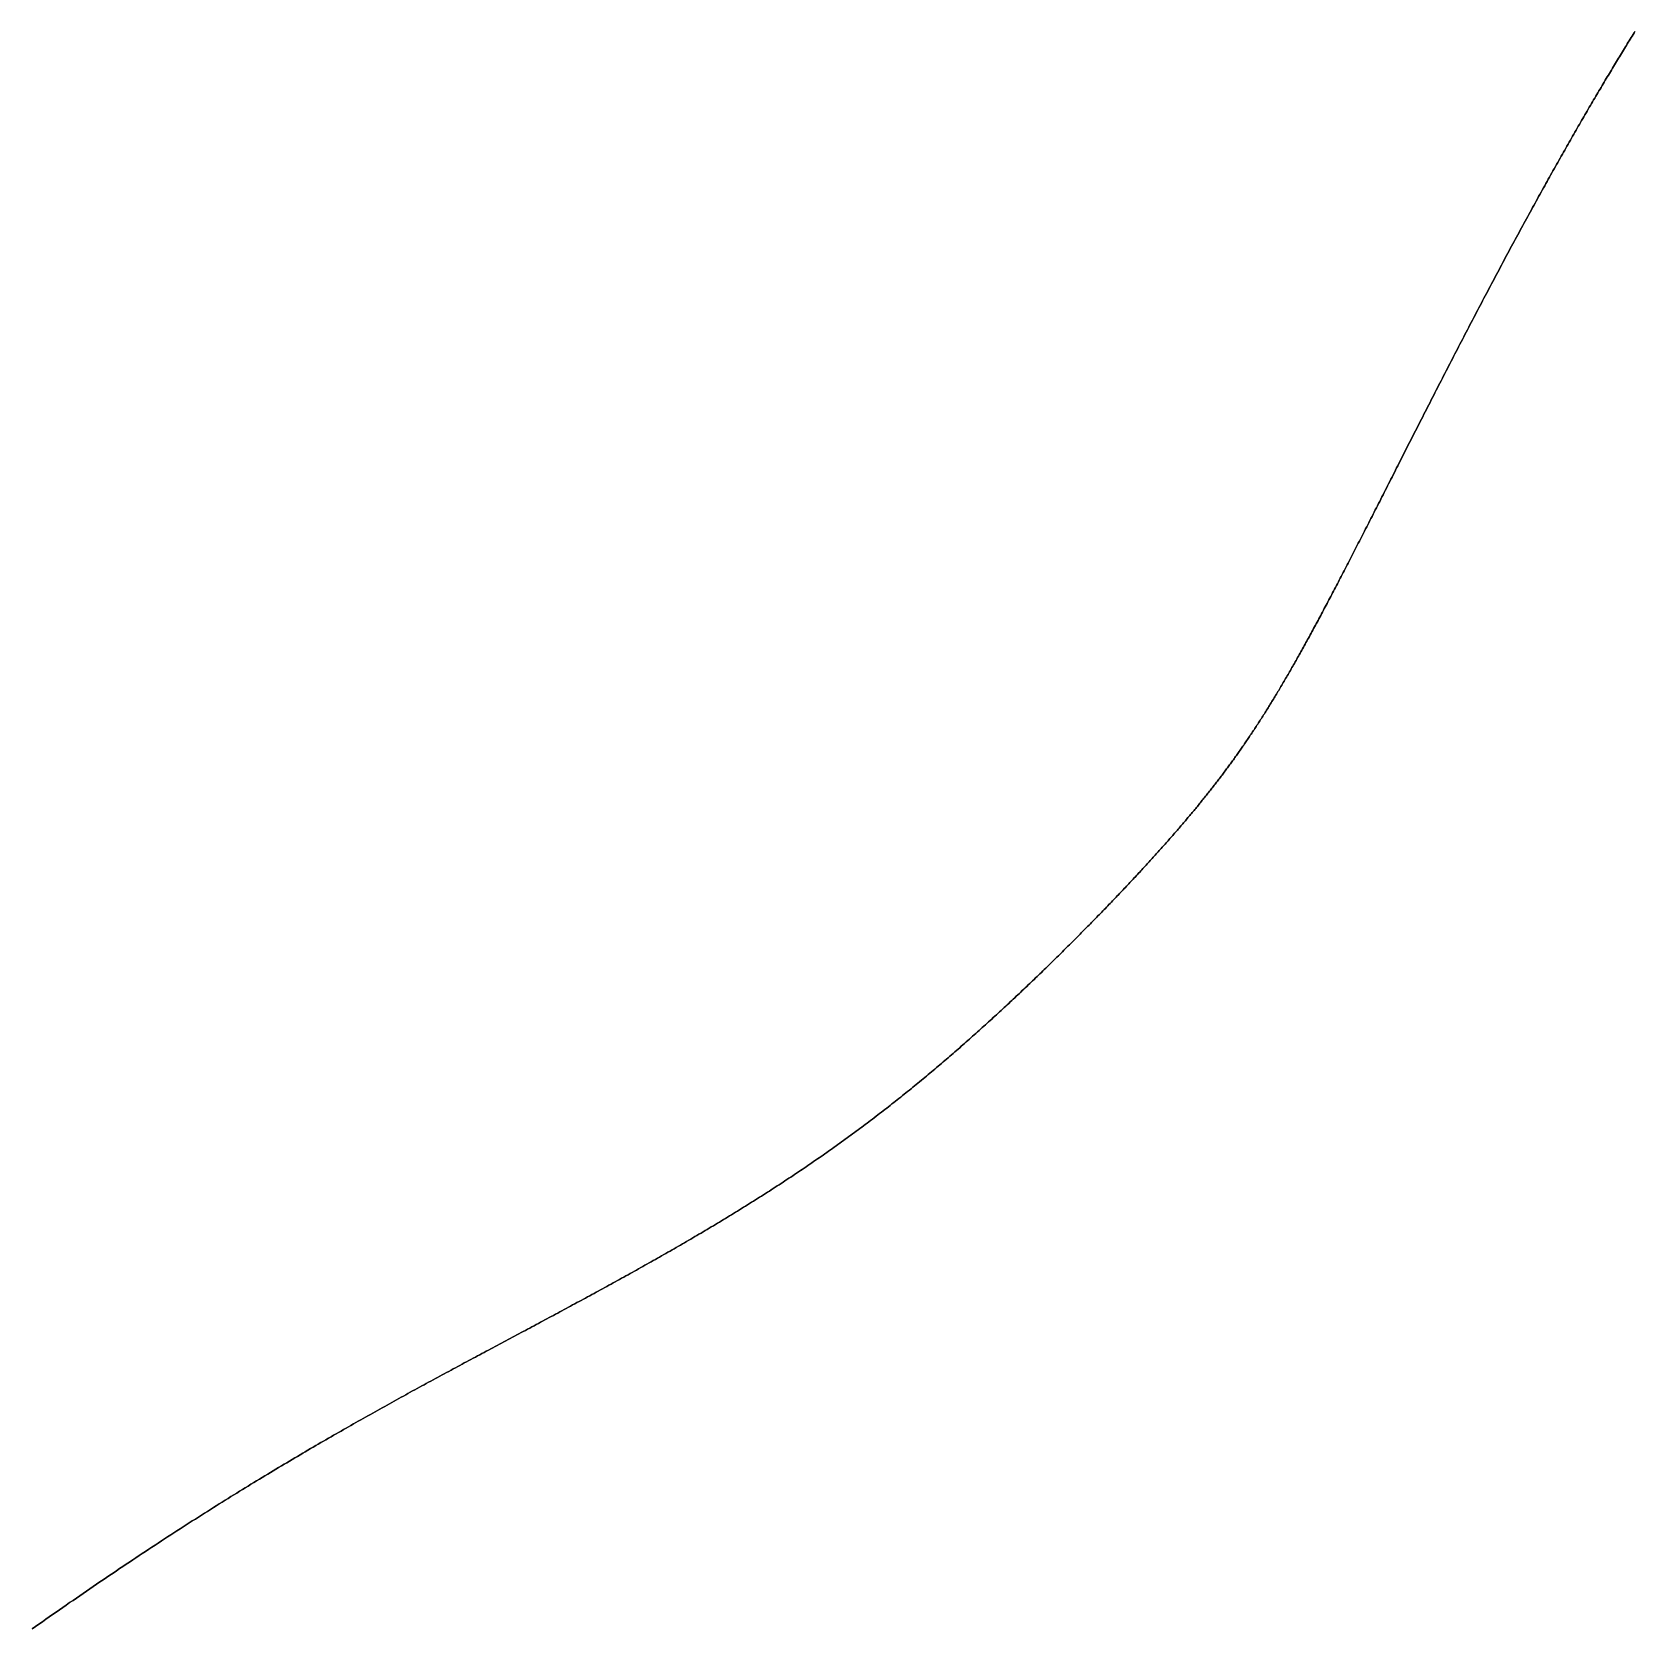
# Model space of a CAD drawing. Header units: inches. Extents: x 130170 to 284068, y 377793 to 804530.
# Drawn here: x 250745.6 to 250802, y 752061.5 to 752117.7 of the extents above; entities that cross this region are included whole.
import ezdxf

# ---------------------------------------------------------------- set-up
doc = ezdxf.new("R2010")
doc.units = ezdxf.units.IN
doc.header["$MEASUREMENT"] = 0
doc.layers.add('muni_il', color=7, linetype='Continuous')

msp = doc.modelspace()

# ---------------------------------------------------------------- linework, layer by layer
at = {"layer": 'muni_il'}
for points in [[(250802.031, 752117.688), (250801.998, 752117.635), (250801.964, 752117.581), (250801.931, 752117.527), (250801.897, 752117.472), (250801.864, 752117.418), (250801.83, 752117.363), (250801.796, 752117.308), (250801.762, 752117.252), (250801.728, 752117.197), (250801.694, 752117.141), (250801.659, 752117.085), (250801.625, 752117.028), (250801.59, 752116.972), (250801.556, 752116.915), (250801.521, 752116.858), (250801.486, 752116.8), (250801.451, 752116.743), (250801.416, 752116.685), (250801.381, 752116.626), (250801.345, 752116.568), (250801.31, 752116.509), (250801.274, 752116.45), (250801.239, 752116.391), (250801.203, 752116.331), (250801.167, 752116.272), (250801.131, 752116.211), (250801.095, 752116.151), (250801.058, 752116.091), (250801.022, 752116.03), (250800.985, 752115.968), (250800.949, 752115.907), (250800.912, 752115.845), (250800.875, 752115.783), (250800.838, 752115.721), (250800.801, 752115.659), (250800.764, 752115.596), (250800.727, 752115.533), (250800.689, 752115.469), (250800.652, 752115.406), (250800.614, 752115.342), (250800.576, 752115.278), (250800.539, 752115.213), (250800.501, 752115.148), (250800.463, 752115.083), (250800.424, 752115.018), (250800.386, 752114.952), (250800.348, 752114.887), (250800.309, 752114.82), (250800.27, 752114.754), (250800.232, 752114.687), (250800.193, 752114.62), (250800.154, 752114.553), (250800.115, 752114.485), (250800.076, 752114.418), (250800.036, 752114.35), (250799.997, 752114.281), (250799.957, 752114.213), (250799.918, 752114.144), (250799.878, 752114.075), (250799.838, 752114.005), (250799.798, 752113.935), (250799.758, 752113.865), (250799.718, 752113.795), (250799.678, 752113.724), (250799.638, 752113.654), (250799.597, 752113.583), (250799.557, 752113.511), (250799.516, 752113.439), (250799.475, 752113.367), (250799.434, 752113.295), (250799.393, 752113.223), (250799.352, 752113.15), (250799.311, 752113.077), (250799.27, 752113.004), (250799.229, 752112.931), (250799.187, 752112.857), (250799.146, 752112.783), (250799.104, 752112.708), (250799.062, 752112.634), (250799.021, 752112.559), (250798.979, 752112.484), (250798.937, 752112.409), (250798.895, 752112.333), (250798.853, 752112.258), (250798.81, 752112.182), (250798.768, 752112.105), (250798.726, 752112.029), (250798.683, 752111.952), (250798.641, 752111.875), (250798.598, 752111.798), (250798.556, 752111.72), (250798.513, 752111.643), (250798.47, 752111.565), (250798.427, 752111.487), (250798.384, 752111.408), (250798.341, 752111.33), (250798.298, 752111.251), (250798.255, 752111.172), (250798.212, 752111.093), (250798.168, 752111.013), (250798.125, 752110.934), (250798.082, 752110.854), (250798.038, 752110.774), (250797.995, 752110.694), (250797.951, 752110.613), (250797.907, 752110.533), (250797.864, 752110.452), (250797.82, 752110.371), (250797.776, 752110.29), (250797.732, 752110.208), (250797.688, 752110.127), (250797.644, 752110.045), (250797.6, 752109.963), (250797.556, 752109.881), (250797.512, 752109.799), (250797.468, 752109.716), (250797.424, 752109.634), (250797.38, 752109.551), (250797.336, 752109.468), (250797.291, 752109.386), (250797.247, 752109.302), (250797.203, 752109.219), (250797.158, 752109.136), (250797.114, 752109.052), (250797.07, 752108.969), (250797.025, 752108.885), (250796.981, 752108.801), (250796.936, 752108.717), (250796.892, 752108.633), (250796.847, 752108.549), (250796.803, 752108.464), (250796.758, 752108.38), (250796.714, 752108.295), (250796.669, 752108.211), (250796.625, 752108.126), (250796.58, 752108.041), (250796.536, 752107.957), (250796.491, 752107.872), (250796.447, 752107.787), (250796.402, 752107.702), (250796.358, 752107.617), (250796.313, 752107.531), (250796.269, 752107.446), (250796.224, 752107.361), (250796.18, 752107.276), (250796.135, 752107.19), (250796.091, 752107.105), (250796.046, 752107.019), (250796.002, 752106.934), (250795.957, 752106.848), (250795.913, 752106.763), (250795.869, 752106.678), (250795.824, 752106.592), (250795.78, 752106.507), (250795.736, 752106.421), (250795.692, 752106.336), (250795.648, 752106.25), (250795.603, 752106.165), (250795.559, 752106.079), (250795.515, 752105.994), (250795.471, 752105.908), (250795.427, 752105.823), (250795.383, 752105.738), (250795.339, 752105.652), (250795.296, 752105.567), (250795.252, 752105.482), (250795.208, 752105.397), (250795.164, 752105.312), (250795.121, 752105.227), (250795.077, 752105.142), (250795.034, 752105.057), (250794.99, 752104.972), (250794.947, 752104.887), (250794.903, 752104.803), (250794.86, 752104.718), (250794.817, 752104.634), (250794.774, 752104.549), (250794.731, 752104.465), (250794.688, 752104.381), (250794.645, 752104.297), (250794.602, 752104.213), (250794.56, 752104.129), (250794.517, 752104.046), (250794.474, 752103.962), (250794.432, 752103.879), (250794.39, 752103.795), (250794.347, 752103.712), (250794.305, 752103.629), (250794.263, 752103.546), (250794.221, 752103.464), (250794.179, 752103.381), (250794.137, 752103.299), (250794.095, 752103.217), (250794.053, 752103.135), (250794.012, 752103.053), (250793.97, 752102.971), (250793.929, 752102.89), (250793.888, 752102.808), (250793.846, 752102.727), (250793.805, 752102.647), (250793.764, 752102.566), (250793.724, 752102.485), (250793.683, 752102.405), (250793.642, 752102.325), (250793.602, 752102.245), (250793.561, 752102.165), (250793.521, 752102.086), (250793.48, 752102.006), (250793.44, 752101.927), (250793.4, 752101.849), (250793.36, 752101.77), (250793.321, 752101.692), (250793.281, 752101.614), (250793.241, 752101.536), (250793.202, 752101.458), (250793.163, 752101.38), (250793.124, 752101.303), (250793.084, 752101.227), (250793.045, 752101.15), (250793.007, 752101.073), (250792.968, 752100.997), (250792.929, 752100.921), (250792.891, 752100.846), (250792.852, 752100.77), (250792.814, 752100.695), (250792.776, 752100.62), (250792.738, 752100.546), (250792.7, 752100.472), (250792.662, 752100.398), (250792.625, 752100.324), (250792.588, 752100.25), (250792.55, 752100.177), (250792.513, 752100.104), (250792.476, 752100.032), (250792.439, 752099.959), (250792.402, 752099.887), (250792.365, 752099.816), (250792.329, 752099.744), (250792.292, 752099.673), (250792.256, 752099.602), (250792.22, 752099.532), (250792.184, 752099.461), (250792.148, 752099.391), (250792.112, 752099.322), (250792.076, 752099.252), (250792.041, 752099.183), (250792.005, 752099.114), (250791.97, 752099.046), (250791.935, 752098.978), (250791.9, 752098.91), (250791.865, 752098.842), (250791.83, 752098.775), (250791.795, 752098.708), (250791.761, 752098.641), (250791.726, 752098.575), (250791.692, 752098.509), (250791.658, 752098.443), (250791.624, 752098.378), (250791.59, 752098.313), (250791.556, 752098.248), (250791.523, 752098.184), (250791.489, 752098.12), (250791.456, 752098.056), (250791.422, 752097.992), (250791.389, 752097.929), (250791.356, 752097.866), (250791.323, 752097.804), (250791.291, 752097.741), (250791.258, 752097.679), (250791.225, 752097.618), (250791.193, 752097.556), (250791.161, 752097.495), (250791.129, 752097.435), (250791.096, 752097.374), (250791.065, 752097.314), (250791.033, 752097.254), (250791.001, 752097.195), (250790.969, 752097.136), (250790.938, 752097.077), (250790.907, 752097.018), (250790.875, 752096.96), (250790.844, 752096.902), (250790.813, 752096.844), (250790.782, 752096.787), (250790.751, 752096.73), (250790.721, 752096.673), (250790.69, 752096.617), (250790.66, 752096.561), (250790.629, 752096.505), (250790.599, 752096.449), (250790.569, 752096.394), (250790.539, 752096.339), (250790.509, 752096.284), (250790.479, 752096.23), (250790.449, 752096.176), (250790.42, 752096.122), (250790.39, 752096.069), (250790.361, 752096.015), (250790.331, 752095.962), (250790.302, 752095.91), (250790.273, 752095.857), (250790.244, 752095.805), (250790.215, 752095.753), (250790.186, 752095.702), (250790.157, 752095.65), (250790.128, 752095.6), (250790.1, 752095.549), (250790.071, 752095.498), (250790.043, 752095.448), (250790.014, 752095.398), (250789.986, 752095.349), (250789.958, 752095.299), (250789.93, 752095.25), (250789.902, 752095.201), (250789.874, 752095.152), (250789.846, 752095.104), (250789.818, 752095.056), (250789.79, 752095.008), (250789.762, 752094.96), (250789.735, 752094.913), (250789.707, 752094.866), (250789.68, 752094.819), (250789.652, 752094.772), (250789.625, 752094.726), (250789.598, 752094.679), (250789.571, 752094.633), (250789.543, 752094.588), (250789.516, 752094.542), (250789.489, 752094.497), (250789.462, 752094.452), (250789.435, 752094.407), (250789.409, 752094.362), (250789.382, 752094.318), (250789.355, 752094.273), (250789.328, 752094.229), (250789.302, 752094.185), (250789.275, 752094.142), (250789.248, 752094.099), (250789.222, 752094.055), (250789.195, 752094.012), (250789.169, 752093.969), (250789.143, 752093.927), (250789.116, 752093.884), (250789.09, 752093.842), (250789.064, 752093.8), (250789.037, 752093.758), (250789.011, 752093.716), (250788.985, 752093.675), (250788.959, 752093.634), (250788.933, 752093.592), (250788.907, 752093.551), (250788.881, 752093.51), (250788.854, 752093.47), (250788.828, 752093.429), (250788.802, 752093.389), (250788.776, 752093.349), (250788.75, 752093.309), (250788.724, 752093.269), (250788.699, 752093.229), (250788.673, 752093.189), (250788.647, 752093.15), (250788.621, 752093.111), (250788.595, 752093.071), (250788.569, 752093.032), (250788.543, 752092.993), (250788.517, 752092.955), (250788.491, 752092.916), (250788.466, 752092.877), (250788.44, 752092.839), (250788.414, 752092.801), (250788.388, 752092.762), (250788.362, 752092.724), (250788.336, 752092.686), (250788.31, 752092.649), (250788.284, 752092.611), (250788.259, 752092.573), (250788.233, 752092.536), (250788.207, 752092.498), (250788.181, 752092.461), (250788.155, 752092.424), (250788.129, 752092.387), (250788.103, 752092.35), (250788.077, 752092.312), (250788.051, 752092.276), (250788.025, 752092.239), (250787.999, 752092.202), (250787.972, 752092.165), (250787.946, 752092.129), (250787.92, 752092.092), (250787.894, 752092.056), (250787.867, 752092.02), (250787.841, 752091.983), (250787.815, 752091.947), (250787.789, 752091.911), (250787.762, 752091.875), (250787.736, 752091.839), (250787.709, 752091.803), (250787.683, 752091.767), (250787.656, 752091.731), (250787.63, 752091.695), (250787.603, 752091.659), (250787.576, 752091.623), (250787.549, 752091.588), (250787.522, 752091.552), (250787.496, 752091.516), (250787.469, 752091.481), (250787.442, 752091.445), (250787.415, 752091.409), (250787.388, 752091.374), (250787.36, 752091.338), (250787.333, 752091.303), (250787.306, 752091.267), (250787.278, 752091.232), (250787.251, 752091.196), (250787.224, 752091.161), (250787.196, 752091.125), (250787.168, 752091.09), (250787.14, 752091.054), (250787.113, 752091.019), (250787.085, 752090.983), (250787.057, 752090.948), (250787.029, 752090.912), (250787.001, 752090.877), (250786.972, 752090.841), (250786.944, 752090.806), (250786.916, 752090.77), (250786.887, 752090.735), (250786.859, 752090.699), (250786.83, 752090.664), (250786.801, 752090.628), (250786.772, 752090.593), (250786.744, 752090.557), (250786.715, 752090.521), (250786.685, 752090.486), (250786.656, 752090.45), (250786.627, 752090.414), (250786.597, 752090.378), (250786.568, 752090.342), (250786.538, 752090.307), (250786.509, 752090.271), (250786.479, 752090.235), (250786.449, 752090.199), (250786.419, 752090.163), (250786.389, 752090.127), (250786.358, 752090.09), (250786.328, 752090.054), (250786.297, 752090.018), (250786.267, 752089.982), (250786.236, 752089.945), (250786.205, 752089.909), (250786.174, 752089.872), (250786.143, 752089.836), (250786.112, 752089.799), (250786.08, 752089.762), (250786.049, 752089.726), (250786.017, 752089.689), (250785.985, 752089.652), (250785.954, 752089.615), (250785.922, 752089.578), (250785.889, 752089.541), (250785.857, 752089.504), (250785.825, 752089.466), (250785.792, 752089.429), (250785.76, 752089.392), (250785.727, 752089.354), (250785.694, 752089.316), (250785.661, 752089.279), (250785.627, 752089.241), (250785.594, 752089.203), (250785.561, 752089.165), (250785.527, 752089.127), (250785.493, 752089.089), (250785.459, 752089.051), (250785.425, 752089.012), (250785.391, 752088.974), (250785.356, 752088.936), (250785.322, 752088.897), (250785.287, 752088.858), (250785.252, 752088.819), (250785.217, 752088.78), (250785.182, 752088.741), (250785.147, 752088.702), (250785.111, 752088.663), (250785.076, 752088.624), (250785.04, 752088.584), (250785.004, 752088.545), (250784.968, 752088.505), (250784.932, 752088.465), (250784.895, 752088.425), (250784.859, 752088.386), (250784.822, 752088.345), (250784.785, 752088.305), (250784.748, 752088.265), (250784.711, 752088.224), (250784.673, 752088.184), (250784.636, 752088.143), (250784.598, 752088.102), (250784.56, 752088.062), (250784.522, 752088.021), (250784.484, 752087.98), (250784.446, 752087.938), (250784.407, 752087.897), (250784.368, 752087.855), (250784.329, 752087.814), (250784.29, 752087.772), (250784.251, 752087.73), (250784.212, 752087.688), (250784.172, 752087.646), (250784.132, 752087.604), (250784.093, 752087.562), (250784.052, 752087.519), (250784.012, 752087.477), (250783.972, 752087.434), (250783.931, 752087.391), (250783.89, 752087.349), (250783.85, 752087.305), (250783.808, 752087.262), (250783.767, 752087.219), (250783.726, 752087.176), (250783.684, 752087.132), (250783.642, 752087.089), (250783.6, 752087.045), (250783.558, 752087.001), (250783.516, 752086.957), (250783.473, 752086.913), (250783.431, 752086.869), (250783.388, 752086.824), (250783.345, 752086.78), (250783.302, 752086.735), (250783.259, 752086.691), (250783.215, 752086.646), (250783.171, 752086.601), (250783.127, 752086.556), (250783.083, 752086.511), (250783.039, 752086.466), (250782.995, 752086.42), (250782.95, 752086.375), (250782.906, 752086.329), (250782.861, 752086.283), (250782.816, 752086.238), (250782.771, 752086.192), (250782.725, 752086.146), (250782.679, 752086.099), (250782.634, 752086.053), (250782.588, 752086.007), (250782.542, 752085.96), (250782.496, 752085.914), (250782.449, 752085.867), (250782.403, 752085.82), (250782.356, 752085.773), (250782.309, 752085.727), (250782.262, 752085.679), (250782.215, 752085.632), (250782.168, 752085.585), (250782.12, 752085.538), (250782.072, 752085.49), (250782.024, 752085.443), (250781.976, 752085.395), (250781.928, 752085.347), (250781.88, 752085.299), (250781.831, 752085.252), (250781.783, 752085.203), (250781.734, 752085.155), (250781.685, 752085.107), (250781.636, 752085.059), (250781.587, 752085.011), (250781.537, 752084.962), (250781.488, 752084.914), (250781.438, 752084.865), (250781.388, 752084.817), (250781.338, 752084.768), (250781.288, 752084.719), (250781.237, 752084.67), (250781.187, 752084.621), (250781.136, 752084.572), (250781.086, 752084.523), (250781.035, 752084.474), (250780.984, 752084.425), (250780.932, 752084.375), (250780.881, 752084.326), (250780.829, 752084.277), (250780.778, 752084.227), (250780.726, 752084.178), (250780.674, 752084.128), (250780.622, 752084.079), (250780.57, 752084.029), (250780.517, 752083.979), (250780.465, 752083.93), (250780.412, 752083.88), (250780.36, 752083.83), (250780.307, 752083.78), (250780.253, 752083.73), (250780.2, 752083.68), (250780.147, 752083.63), (250780.094, 752083.58), (250780.04, 752083.53), (250779.986, 752083.48), (250779.933, 752083.43), (250779.879, 752083.38), (250779.825, 752083.33), (250779.77, 752083.279), (250779.716, 752083.229), (250779.661, 752083.179), (250779.607, 752083.129), (250779.552, 752083.078), (250779.497, 752083.028), (250779.442, 752082.978), (250779.387, 752082.927), (250779.332, 752082.877), (250779.277, 752082.827), (250779.221, 752082.776), (250779.166, 752082.726), (250779.11, 752082.676), (250779.054, 752082.625), (250778.998, 752082.575), (250778.942, 752082.524), (250778.886, 752082.474), (250778.83, 752082.424), (250778.773, 752082.373), (250778.717, 752082.323), (250778.66, 752082.273), (250778.603, 752082.222), (250778.547, 752082.172), (250778.49, 752082.122), (250778.433, 752082.071), (250778.375, 752082.021), (250778.318, 752081.971), (250778.261, 752081.921), (250778.203, 752081.87), (250778.145, 752081.82), (250778.088, 752081.77), (250778.03, 752081.72), (250777.972, 752081.67), (250777.914, 752081.619), (250777.855, 752081.569), (250777.797, 752081.519), (250777.739, 752081.469), (250777.68, 752081.419), (250777.622, 752081.369), (250777.563, 752081.319), (250777.504, 752081.27), (250777.445, 752081.22), (250777.386, 752081.17), (250777.327, 752081.12), (250777.268, 752081.07), (250777.208, 752081.021), (250777.149, 752080.971), (250777.089, 752080.921), (250777.03, 752080.872), (250776.97, 752080.822), (250776.91, 752080.773), (250776.85, 752080.723), (250776.79, 752080.674), (250776.73, 752080.625), (250776.669, 752080.575), (250776.609, 752080.526), (250776.548, 752080.477), (250776.488, 752080.428), (250776.427, 752080.379), (250776.366, 752080.33), (250776.305, 752080.281), (250776.244, 752080.232), (250776.183, 752080.183), (250776.121, 752080.134), (250776.06, 752080.085), (250775.999, 752080.037), (250775.937, 752079.988), (250775.875, 752079.94), (250775.813, 752079.891), (250775.752, 752079.843), (250775.69, 752079.794), (250775.627, 752079.746), (250775.565, 752079.698), (250775.503, 752079.649), (250775.44, 752079.601), (250775.378, 752079.553), (250775.315, 752079.505), (250775.252, 752079.457), (250775.189, 752079.409), (250775.126, 752079.362), (250775.063, 752079.314), (250775, 752079.266), (250774.937, 752079.219), (250774.873, 752079.171), (250774.81, 752079.123), (250774.746, 752079.076), (250774.682, 752079.029), (250774.619, 752078.981), (250774.555, 752078.934), (250774.491, 752078.887), (250774.426, 752078.84), (250774.362, 752078.793), (250774.298, 752078.746), (250774.233, 752078.699), (250774.168, 752078.652), (250774.104, 752078.605), (250774.039, 752078.559), (250773.974, 752078.512), (250773.909, 752078.465), (250773.844, 752078.419), (250773.778, 752078.373), (250773.713, 752078.326), (250773.647, 752078.28), (250773.582, 752078.234), (250773.516, 752078.187), (250773.45, 752078.141), (250773.384, 752078.095), (250773.318, 752078.049), (250773.252, 752078.003), (250773.185, 752077.957), (250773.119, 752077.912), (250773.053, 752077.866), (250772.986, 752077.82), (250772.919, 752077.775), (250772.852, 752077.729), (250772.785, 752077.684), (250772.718, 752077.638), (250772.651, 752077.593), (250772.584, 752077.548), (250772.516, 752077.502), (250772.449, 752077.457), (250772.381, 752077.412), (250772.313, 752077.367), (250772.245, 752077.322), (250772.177, 752077.277), (250772.109, 752077.232), (250772.041, 752077.188), (250771.973, 752077.143), (250771.904, 752077.098), (250771.836, 752077.053), (250771.767, 752077.009), (250771.698, 752076.964), (250771.629, 752076.92), (250771.56, 752076.875), (250771.491, 752076.831), (250771.422, 752076.787), (250771.353, 752076.743), (250771.283, 752076.698), (250771.214, 752076.654), (250771.144, 752076.61), (250771.075, 752076.566), (250771.005, 752076.522), (250770.935, 752076.478), (250770.865, 752076.435), (250770.795, 752076.391), (250770.724, 752076.347), (250770.654, 752076.303), (250770.584, 752076.26), (250770.513, 752076.216), (250770.443, 752076.172), (250770.372, 752076.129), (250770.301, 752076.086), (250770.23, 752076.042), (250770.159, 752075.999), (250770.088, 752075.956), (250770.017, 752075.912), (250769.946, 752075.869), (250769.874, 752075.826), (250769.803, 752075.783), (250769.731, 752075.74), (250769.66, 752075.697), (250769.588, 752075.654), (250769.516, 752075.611), (250769.444, 752075.568), (250769.372, 752075.525), (250769.3, 752075.483), (250769.228, 752075.44), (250769.156, 752075.397), (250769.083, 752075.355), (250769.011, 752075.312), (250768.938, 752075.269), (250768.866, 752075.227), (250768.793, 752075.184), (250768.72, 752075.142), (250768.648, 752075.1), (250768.575, 752075.057), (250768.502, 752075.015), (250768.429, 752074.973), (250768.356, 752074.931), (250768.283, 752074.888), (250768.209, 752074.846), (250768.136, 752074.804), (250768.063, 752074.762), (250767.989, 752074.72), (250767.916, 752074.678), (250767.842, 752074.636), (250767.769, 752074.594), (250767.695, 752074.553), (250767.621, 752074.511), (250767.548, 752074.469), (250767.474, 752074.427), (250767.4, 752074.386), (250767.326, 752074.344), (250767.252, 752074.302), (250767.178, 752074.261), (250767.104, 752074.219), (250767.03, 752074.178), (250766.956, 752074.136), (250766.881, 752074.095), (250766.807, 752074.053), (250766.733, 752074.012), (250766.658, 752073.971), (250766.584, 752073.929), (250766.509, 752073.888), (250766.435, 752073.847), (250766.36, 752073.806), (250766.286, 752073.764), (250766.211, 752073.723), (250766.137, 752073.682), (250766.062, 752073.641), (250765.987, 752073.6), (250765.912, 752073.559), (250765.838, 752073.518), (250765.763, 752073.477), (250765.688, 752073.436), (250765.613, 752073.395), (250765.538, 752073.354), (250765.463, 752073.313), (250765.388, 752073.272), (250765.313, 752073.232), (250765.238, 752073.191), (250765.163, 752073.15), (250765.088, 752073.109), (250765.013, 752073.068), (250764.937, 752073.028), (250764.862, 752072.987), (250764.787, 752072.946), (250764.712, 752072.905), (250764.636, 752072.865), (250764.561, 752072.824), (250764.486, 752072.784), (250764.41, 752072.743), (250764.335, 752072.702), (250764.259, 752072.662), (250764.184, 752072.621), (250764.109, 752072.581), (250764.033, 752072.54), (250763.957, 752072.499), (250763.882, 752072.459), (250763.806, 752072.418), (250763.73, 752072.378), (250763.655, 752072.337), (250763.579, 752072.297), (250763.503, 752072.256), (250763.428, 752072.216), (250763.352, 752072.175), (250763.276, 752072.134), (250763.2, 752072.094), (250763.124, 752072.053), (250763.048, 752072.013), (250762.972, 752071.972), (250762.896, 752071.931), (250762.82, 752071.891), (250762.744, 752071.85), (250762.668, 752071.809), (250762.592, 752071.769), (250762.515, 752071.728), (250762.439, 752071.687), (250762.363, 752071.647), (250762.286, 752071.606), (250762.21, 752071.565), (250762.133, 752071.524), (250762.057, 752071.483), (250761.98, 752071.442), (250761.903, 752071.401), (250761.827, 752071.36), (250761.75, 752071.319), (250761.673, 752071.278), (250761.596, 752071.237), (250761.519, 752071.196), (250761.442, 752071.155), (250761.365, 752071.114), (250761.287, 752071.072), (250761.21, 752071.031), (250761.133, 752070.989), (250761.055, 752070.948), (250760.978, 752070.906), (250760.9, 752070.864), (250760.822, 752070.823), (250760.744, 752070.781), (250760.666, 752070.739), (250760.588, 752070.697), (250760.51, 752070.655), (250760.432, 752070.613), (250760.354, 752070.571), (250760.275, 752070.529), (250760.197, 752070.486), (250760.118, 752070.444), (250760.039, 752070.401), (250759.96, 752070.358), (250759.881, 752070.316), (250759.802, 752070.273), (250759.722, 752070.23), (250759.643, 752070.187), (250759.563, 752070.143), (250759.483, 752070.1), (250759.403, 752070.057), (250759.323, 752070.013), (250759.243, 752069.969), (250759.163, 752069.925), (250759.082, 752069.881), (250759.001, 752069.837), (250758.92, 752069.793), (250758.839, 752069.748), (250758.758, 752069.704), (250758.677, 752069.659), (250758.595, 752069.614), (250758.513, 752069.569), (250758.431, 752069.524), (250758.349, 752069.478), (250758.267, 752069.433), (250758.184, 752069.387), (250758.101, 752069.341), (250758.018, 752069.295), (250757.935, 752069.249), (250757.851, 752069.202), (250757.768, 752069.156), (250757.684, 752069.109), (250757.599, 752069.061), (250757.515, 752069.014), (250757.43, 752068.967), (250757.345, 752068.919), (250757.26, 752068.871), (250757.175, 752068.823), (250757.089, 752068.774), (250757.003, 752068.726), (250756.917, 752068.677), (250756.831, 752068.628), (250756.744, 752068.579), (250756.657, 752068.529), (250756.57, 752068.479), (250756.482, 752068.429), (250756.394, 752068.379), (250756.306, 752068.328), (250756.218, 752068.277), (250756.129, 752068.226), (250756.04, 752068.175), (250755.95, 752068.123), (250755.861, 752068.071), (250755.771, 752068.019), (250755.68, 752067.967), (250755.59, 752067.914), (250755.499, 752067.861), (250755.408, 752067.808), (250755.316, 752067.754), (250755.224, 752067.7), (250755.132, 752067.646), (250755.039, 752067.591), (250754.946, 752067.536), (250754.853, 752067.481), (250754.759, 752067.426), (250754.665, 752067.37), (250754.571, 752067.314), (250754.476, 752067.257), (250754.381, 752067.201), (250754.286, 752067.143), (250754.19, 752067.086), (250754.094, 752067.028), (250753.997, 752066.97), (250753.9, 752066.912), (250753.803, 752066.853), (250753.706, 752066.793), (250753.608, 752066.734), (250753.509, 752066.674), (250753.41, 752066.614), (250753.311, 752066.553), (250753.212, 752066.492), (250753.112, 752066.431), (250753.012, 752066.369), (250752.911, 752066.307), (250752.81, 752066.245), (250752.708, 752066.182), (250752.606, 752066.118), (250752.504, 752066.055), (250752.402, 752065.991), (250752.299, 752065.927), (250752.195, 752065.862), (250752.092, 752065.797), (250751.987, 752065.731), (250751.883, 752065.666), (250751.778, 752065.599), (250751.673, 752065.533), (250751.567, 752065.466), (250751.461, 752065.398), (250751.354, 752065.33), (250751.247, 752065.262), (250751.14, 752065.194), (250751.032, 752065.125), (250750.924, 752065.055), (250750.816, 752064.985), (250750.707, 752064.915), (250750.598, 752064.845), (250750.489, 752064.774), (250750.379, 752064.702), (250750.269, 752064.631), (250750.158, 752064.559), (250750.047, 752064.486), (250749.936, 752064.413), (250749.824, 752064.34), (250749.712, 752064.266), (250749.6, 752064.192), (250749.487, 752064.118), (250749.374, 752064.043), (250749.26, 752063.968), (250749.147, 752063.892), (250749.033, 752063.816), (250748.918, 752063.74), (250748.804, 752063.663), (250748.688, 752063.586), (250748.573, 752063.509), (250748.457, 752063.431), (250748.342, 752063.353), (250748.225, 752063.274), (250748.109, 752063.195), (250747.992, 752063.116), (250747.875, 752063.036), (250747.757, 752062.956), (250747.64, 752062.876), (250747.522, 752062.795), (250747.404, 752062.714), (250747.285, 752062.633), (250747.167, 752062.551), (250747.048, 752062.469), (250746.929, 752062.387), (250746.809, 752062.304), (250746.69, 752062.221), (250746.57, 752062.138), (250746.45, 752062.054), (250746.33, 752061.971), (250746.21, 752061.886), (250746.089, 752061.802), (250745.968, 752061.717), (250745.848, 752061.632), (250745.727, 752061.547), (250745.605, 752061.461)], [(250745.605, 752061.461), (250745.727, 752061.547), (250745.848, 752061.632), (250745.968, 752061.717), (250746.089, 752061.802), (250746.21, 752061.886), (250746.33, 752061.971), (250746.45, 752062.054), (250746.57, 752062.138), (250746.69, 752062.221), (250746.809, 752062.304), (250746.929, 752062.387), (250747.048, 752062.469), (250747.167, 752062.551), (250747.285, 752062.633), (250747.404, 752062.714), (250747.522, 752062.795), (250747.64, 752062.876), (250747.757, 752062.956), (250747.875, 752063.036), (250747.992, 752063.116), (250748.109, 752063.195), (250748.225, 752063.274), (250748.342, 752063.353), (250748.457, 752063.431), (250748.573, 752063.509), (250748.688, 752063.586), (250748.804, 752063.663), (250748.918, 752063.74), (250749.033, 752063.816), (250749.147, 752063.892), (250749.26, 752063.968), (250749.374, 752064.043), (250749.487, 752064.118), (250749.6, 752064.192), (250749.712, 752064.266), (250749.824, 752064.34), (250749.936, 752064.413), (250750.047, 752064.486), (250750.158, 752064.559), (250750.269, 752064.631), (250750.379, 752064.702), (250750.489, 752064.774), (250750.598, 752064.845), (250750.707, 752064.915), (250750.816, 752064.985), (250750.924, 752065.055), (250751.032, 752065.125), (250751.14, 752065.194), (250751.247, 752065.262), (250751.354, 752065.33), (250751.461, 752065.398), (250751.567, 752065.466), (250751.673, 752065.533), (250751.778, 752065.599), (250751.883, 752065.666), (250751.987, 752065.731), (250752.092, 752065.797), (250752.195, 752065.862), (250752.299, 752065.927), (250752.402, 752065.991), (250752.504, 752066.055), (250752.606, 752066.118), (250752.708, 752066.182), (250752.81, 752066.245), (250752.911, 752066.307), (250753.012, 752066.369), (250753.112, 752066.431), (250753.212, 752066.492), (250753.311, 752066.553), (250753.41, 752066.614), (250753.509, 752066.674), (250753.608, 752066.734), (250753.706, 752066.793), (250753.803, 752066.853), (250753.9, 752066.912), (250753.997, 752066.97), (250754.094, 752067.028), (250754.19, 752067.086), (250754.286, 752067.143), (250754.381, 752067.201), (250754.476, 752067.257), (250754.571, 752067.314), (250754.665, 752067.37), (250754.759, 752067.426), (250754.853, 752067.481), (250754.946, 752067.536), (250755.039, 752067.591), (250755.132, 752067.646), (250755.224, 752067.7), (250755.316, 752067.754), (250755.408, 752067.808), (250755.499, 752067.861), (250755.59, 752067.914), (250755.68, 752067.967), (250755.771, 752068.019), (250755.861, 752068.071), (250755.95, 752068.123), (250756.04, 752068.175), (250756.129, 752068.226), (250756.218, 752068.277), (250756.306, 752068.328), (250756.394, 752068.379), (250756.482, 752068.429), (250756.57, 752068.479), (250756.657, 752068.529), (250756.744, 752068.579), (250756.831, 752068.628), (250756.917, 752068.677), (250757.003, 752068.726), (250757.089, 752068.774), (250757.175, 752068.823), (250757.26, 752068.871), (250757.345, 752068.919), (250757.43, 752068.967), (250757.515, 752069.014), (250757.599, 752069.061), (250757.684, 752069.109), (250757.768, 752069.156), (250757.851, 752069.202), (250757.935, 752069.249), (250758.018, 752069.295), (250758.101, 752069.341), (250758.184, 752069.387), (250758.267, 752069.433), (250758.349, 752069.478), (250758.431, 752069.524), (250758.513, 752069.569), (250758.595, 752069.614), (250758.677, 752069.659), (250758.758, 752069.704), (250758.839, 752069.748), (250758.92, 752069.793), (250759.001, 752069.837), (250759.082, 752069.881), (250759.163, 752069.925), (250759.243, 752069.969), (250759.323, 752070.013), (250759.403, 752070.057), (250759.483, 752070.1), (250759.563, 752070.143), (250759.643, 752070.187), (250759.722, 752070.23), (250759.802, 752070.273), (250759.881, 752070.316), (250759.96, 752070.358), (250760.039, 752070.401), (250760.118, 752070.444), (250760.197, 752070.486), (250760.275, 752070.529), (250760.354, 752070.571), (250760.432, 752070.613), (250760.51, 752070.655), (250760.588, 752070.697), (250760.666, 752070.739), (250760.744, 752070.781), (250760.822, 752070.823), (250760.9, 752070.864), (250760.978, 752070.906), (250761.055, 752070.948), (250761.133, 752070.989), (250761.21, 752071.031), (250761.287, 752071.072), (250761.365, 752071.114), (250761.442, 752071.155), (250761.519, 752071.196), (250761.596, 752071.237), (250761.673, 752071.278), (250761.75, 752071.319), (250761.827, 752071.36), (250761.903, 752071.401), (250761.98, 752071.442), (250762.057, 752071.483), (250762.133, 752071.524), (250762.21, 752071.565), (250762.286, 752071.606), (250762.363, 752071.647), (250762.439, 752071.687), (250762.515, 752071.728), (250762.592, 752071.769), (250762.668, 752071.809), (250762.744, 752071.85), (250762.82, 752071.891), (250762.896, 752071.931), (250762.972, 752071.972), (250763.048, 752072.013), (250763.124, 752072.053), (250763.2, 752072.094), (250763.276, 752072.134), (250763.352, 752072.175), (250763.428, 752072.216), (250763.503, 752072.256), (250763.579, 752072.297), (250763.655, 752072.337), (250763.73, 752072.378), (250763.806, 752072.418), (250763.882, 752072.459), (250763.957, 752072.499), (250764.033, 752072.54), (250764.109, 752072.581), (250764.184, 752072.621), (250764.259, 752072.662), (250764.335, 752072.702), (250764.41, 752072.743), (250764.486, 752072.784), (250764.561, 752072.824), (250764.636, 752072.865), (250764.712, 752072.905), (250764.787, 752072.946), (250764.862, 752072.987), (250764.937, 752073.028), (250765.013, 752073.068), (250765.088, 752073.109), (250765.163, 752073.15), (250765.238, 752073.191), (250765.313, 752073.232), (250765.388, 752073.272), (250765.463, 752073.313), (250765.538, 752073.354), (250765.613, 752073.395), (250765.688, 752073.436), (250765.763, 752073.477), (250765.838, 752073.518), (250765.912, 752073.559), (250765.987, 752073.6), (250766.062, 752073.641), (250766.137, 752073.682), (250766.211, 752073.723), (250766.286, 752073.764), (250766.36, 752073.806), (250766.435, 752073.847), (250766.509, 752073.888), (250766.584, 752073.929), (250766.658, 752073.971), (250766.733, 752074.012), (250766.807, 752074.053), (250766.881, 752074.095), (250766.956, 752074.136), (250767.03, 752074.178), (250767.104, 752074.219), (250767.178, 752074.261), (250767.252, 752074.302), (250767.326, 752074.344), (250767.4, 752074.386), (250767.474, 752074.427), (250767.548, 752074.469), (250767.621, 752074.511), (250767.695, 752074.553), (250767.769, 752074.594), (250767.842, 752074.636), (250767.916, 752074.678), (250767.989, 752074.72), (250768.063, 752074.762), (250768.136, 752074.804), (250768.209, 752074.846), (250768.283, 752074.888), (250768.356, 752074.931), (250768.429, 752074.973), (250768.502, 752075.015), (250768.575, 752075.057), (250768.648, 752075.1), (250768.72, 752075.142), (250768.793, 752075.184), (250768.866, 752075.227), (250768.938, 752075.269), (250769.011, 752075.312), (250769.083, 752075.355), (250769.156, 752075.397), (250769.228, 752075.44), (250769.3, 752075.483), (250769.372, 752075.525), (250769.444, 752075.568), (250769.516, 752075.611), (250769.588, 752075.654), (250769.66, 752075.697), (250769.731, 752075.74), (250769.803, 752075.783), (250769.874, 752075.826), (250769.946, 752075.869), (250770.017, 752075.912), (250770.088, 752075.956), (250770.159, 752075.999), (250770.23, 752076.042), (250770.301, 752076.086), (250770.372, 752076.129), (250770.443, 752076.172), (250770.513, 752076.216), (250770.584, 752076.26), (250770.654, 752076.303), (250770.724, 752076.347), (250770.795, 752076.391), (250770.865, 752076.435), (250770.935, 752076.478), (250771.005, 752076.522), (250771.075, 752076.566), (250771.144, 752076.61), (250771.214, 752076.654), (250771.283, 752076.698), (250771.353, 752076.743), (250771.422, 752076.787), (250771.491, 752076.831), (250771.56, 752076.875), (250771.629, 752076.92), (250771.698, 752076.964), (250771.767, 752077.009), (250771.836, 752077.053), (250771.904, 752077.098), (250771.973, 752077.143), (250772.041, 752077.188), (250772.109, 752077.232), (250772.177, 752077.277), (250772.245, 752077.322), (250772.313, 752077.367), (250772.381, 752077.412), (250772.449, 752077.457), (250772.516, 752077.502), (250772.584, 752077.548), (250772.651, 752077.593), (250772.718, 752077.638), (250772.785, 752077.684), (250772.852, 752077.729), (250772.919, 752077.775), (250772.986, 752077.82), (250773.053, 752077.866), (250773.119, 752077.912), (250773.185, 752077.957), (250773.252, 752078.003), (250773.318, 752078.049), (250773.384, 752078.095), (250773.45, 752078.141), (250773.516, 752078.187), (250773.582, 752078.234), (250773.647, 752078.28), (250773.713, 752078.326), (250773.778, 752078.373), (250773.844, 752078.419), (250773.909, 752078.465), (250773.974, 752078.512), (250774.039, 752078.559), (250774.104, 752078.605), (250774.168, 752078.652), (250774.233, 752078.699), (250774.298, 752078.746), (250774.362, 752078.793), (250774.426, 752078.84), (250774.491, 752078.887), (250774.555, 752078.934), (250774.619, 752078.981), (250774.682, 752079.029), (250774.746, 752079.076), (250774.81, 752079.123), (250774.873, 752079.171), (250774.937, 752079.219), (250775, 752079.266), (250775.063, 752079.314), (250775.126, 752079.362), (250775.189, 752079.409), (250775.252, 752079.457), (250775.315, 752079.505), (250775.378, 752079.553), (250775.44, 752079.601), (250775.503, 752079.649), (250775.565, 752079.698), (250775.627, 752079.746), (250775.69, 752079.794), (250775.752, 752079.843), (250775.813, 752079.891), (250775.875, 752079.94), (250775.937, 752079.988), (250775.999, 752080.037), (250776.06, 752080.085), (250776.121, 752080.134), (250776.183, 752080.183), (250776.244, 752080.232), (250776.305, 752080.281), (250776.366, 752080.33), (250776.427, 752080.379), (250776.488, 752080.428), (250776.548, 752080.477), (250776.609, 752080.526), (250776.669, 752080.575), (250776.73, 752080.625), (250776.79, 752080.674), (250776.85, 752080.723), (250776.91, 752080.773), (250776.97, 752080.822), (250777.03, 752080.872), (250777.089, 752080.921), (250777.149, 752080.971), (250777.208, 752081.021), (250777.268, 752081.07), (250777.327, 752081.12), (250777.386, 752081.17), (250777.445, 752081.22), (250777.504, 752081.27), (250777.563, 752081.319), (250777.622, 752081.369), (250777.68, 752081.419), (250777.739, 752081.469), (250777.797, 752081.519), (250777.855, 752081.569), (250777.914, 752081.619), (250777.972, 752081.67), (250778.03, 752081.72), (250778.088, 752081.77), (250778.145, 752081.82), (250778.203, 752081.87), (250778.261, 752081.921), (250778.318, 752081.971), (250778.375, 752082.021), (250778.433, 752082.071), (250778.49, 752082.122), (250778.547, 752082.172), (250778.603, 752082.222), (250778.66, 752082.273), (250778.717, 752082.323), (250778.773, 752082.373), (250778.83, 752082.424), (250778.886, 752082.474), (250778.942, 752082.524), (250778.998, 752082.575), (250779.054, 752082.625), (250779.11, 752082.676), (250779.166, 752082.726), (250779.221, 752082.776), (250779.277, 752082.827), (250779.332, 752082.877), (250779.387, 752082.927), (250779.442, 752082.978), (250779.497, 752083.028), (250779.552, 752083.078), (250779.607, 752083.129), (250779.661, 752083.179), (250779.716, 752083.229), (250779.77, 752083.279), (250779.825, 752083.33), (250779.879, 752083.38), (250779.933, 752083.43), (250779.986, 752083.48), (250780.04, 752083.53), (250780.094, 752083.58), (250780.147, 752083.63), (250780.2, 752083.68), (250780.253, 752083.73), (250780.307, 752083.78), (250780.36, 752083.83), (250780.412, 752083.88), (250780.465, 752083.93), (250780.517, 752083.979), (250780.57, 752084.029), (250780.622, 752084.079), (250780.674, 752084.128), (250780.726, 752084.178), (250780.778, 752084.227), (250780.829, 752084.277), (250780.881, 752084.326), (250780.932, 752084.375), (250780.984, 752084.425), (250781.035, 752084.474), (250781.086, 752084.523), (250781.136, 752084.572), (250781.187, 752084.621), (250781.237, 752084.67), (250781.288, 752084.719), (250781.338, 752084.768), (250781.388, 752084.817), (250781.438, 752084.865), (250781.488, 752084.914), (250781.537, 752084.962), (250781.587, 752085.011), (250781.636, 752085.059), (250781.685, 752085.107), (250781.734, 752085.155), (250781.783, 752085.203), (250781.831, 752085.252), (250781.88, 752085.299), (250781.928, 752085.347), (250781.976, 752085.395), (250782.024, 752085.443), (250782.072, 752085.49), (250782.12, 752085.538), (250782.168, 752085.585), (250782.215, 752085.632), (250782.262, 752085.679), (250782.309, 752085.727), (250782.356, 752085.773), (250782.403, 752085.82), (250782.449, 752085.867), (250782.496, 752085.914), (250782.542, 752085.96), (250782.588, 752086.007), (250782.634, 752086.053), (250782.679, 752086.099), (250782.725, 752086.146), (250782.771, 752086.192), (250782.816, 752086.238), (250782.861, 752086.283), (250782.906, 752086.329), (250782.95, 752086.375), (250782.995, 752086.42), (250783.039, 752086.466), (250783.083, 752086.511), (250783.127, 752086.556), (250783.171, 752086.601), (250783.215, 752086.646), (250783.259, 752086.691), (250783.302, 752086.735), (250783.345, 752086.78), (250783.388, 752086.824), (250783.431, 752086.869), (250783.473, 752086.913), (250783.516, 752086.957), (250783.558, 752087.001), (250783.6, 752087.045), (250783.642, 752087.089), (250783.684, 752087.132), (250783.726, 752087.176), (250783.767, 752087.219), (250783.808, 752087.262), (250783.85, 752087.305), (250783.89, 752087.349), (250783.931, 752087.391), (250783.972, 752087.434), (250784.012, 752087.477), (250784.052, 752087.519), (250784.093, 752087.562), (250784.132, 752087.604), (250784.172, 752087.646), (250784.212, 752087.688), (250784.251, 752087.73), (250784.29, 752087.772), (250784.329, 752087.814), (250784.368, 752087.855), (250784.407, 752087.897), (250784.446, 752087.938), (250784.484, 752087.98), (250784.522, 752088.021), (250784.56, 752088.062), (250784.598, 752088.102), (250784.636, 752088.143), (250784.673, 752088.184), (250784.711, 752088.224), (250784.748, 752088.265), (250784.785, 752088.305), (250784.822, 752088.345), (250784.859, 752088.386), (250784.895, 752088.425), (250784.932, 752088.465), (250784.968, 752088.505), (250785.004, 752088.545), (250785.04, 752088.584), (250785.076, 752088.624), (250785.111, 752088.663), (250785.147, 752088.702), (250785.182, 752088.741), (250785.217, 752088.78), (250785.252, 752088.819), (250785.287, 752088.858), (250785.322, 752088.897), (250785.356, 752088.936), (250785.391, 752088.974), (250785.425, 752089.012), (250785.459, 752089.051), (250785.493, 752089.089), (250785.527, 752089.127), (250785.561, 752089.165), (250785.594, 752089.203), (250785.627, 752089.241), (250785.661, 752089.279), (250785.694, 752089.316), (250785.727, 752089.354), (250785.76, 752089.392), (250785.792, 752089.429), (250785.825, 752089.466), (250785.857, 752089.504), (250785.889, 752089.541), (250785.922, 752089.578), (250785.954, 752089.615), (250785.985, 752089.652), (250786.017, 752089.689), (250786.049, 752089.726), (250786.08, 752089.762), (250786.112, 752089.799), (250786.143, 752089.836), (250786.174, 752089.872), (250786.205, 752089.909), (250786.236, 752089.945), (250786.267, 752089.982), (250786.297, 752090.018), (250786.328, 752090.054), (250786.358, 752090.09), (250786.389, 752090.127), (250786.419, 752090.163), (250786.449, 752090.199), (250786.479, 752090.235), (250786.509, 752090.271), (250786.538, 752090.307), (250786.568, 752090.342), (250786.597, 752090.378), (250786.627, 752090.414), (250786.656, 752090.45), (250786.685, 752090.486), (250786.715, 752090.521), (250786.744, 752090.557), (250786.772, 752090.593), (250786.801, 752090.628), (250786.83, 752090.664), (250786.859, 752090.699), (250786.887, 752090.735), (250786.916, 752090.77), (250786.944, 752090.806), (250786.972, 752090.841), (250787.001, 752090.877), (250787.029, 752090.912), (250787.057, 752090.948), (250787.085, 752090.983), (250787.113, 752091.019), (250787.14, 752091.054), (250787.168, 752091.09), (250787.196, 752091.125), (250787.224, 752091.161), (250787.251, 752091.196), (250787.278, 752091.232), (250787.306, 752091.267), (250787.333, 752091.303), (250787.36, 752091.338), (250787.388, 752091.374), (250787.415, 752091.409), (250787.442, 752091.445), (250787.469, 752091.481), (250787.496, 752091.516), (250787.522, 752091.552), (250787.549, 752091.588), (250787.576, 752091.623), (250787.603, 752091.659), (250787.63, 752091.695), (250787.656, 752091.731), (250787.683, 752091.767), (250787.709, 752091.803), (250787.736, 752091.839), (250787.762, 752091.875), (250787.789, 752091.911), (250787.815, 752091.947), (250787.841, 752091.983), (250787.867, 752092.02), (250787.894, 752092.056), (250787.92, 752092.092), (250787.946, 752092.129), (250787.972, 752092.165), (250787.999, 752092.202), (250788.025, 752092.239), (250788.051, 752092.276), (250788.077, 752092.312), (250788.103, 752092.35), (250788.129, 752092.387), (250788.155, 752092.424), (250788.181, 752092.461), (250788.207, 752092.498), (250788.233, 752092.536), (250788.259, 752092.573), (250788.284, 752092.611), (250788.31, 752092.649), (250788.336, 752092.686), (250788.362, 752092.724), (250788.388, 752092.762), (250788.414, 752092.801), (250788.44, 752092.839), (250788.466, 752092.877), (250788.491, 752092.916), (250788.517, 752092.955), (250788.543, 752092.993), (250788.569, 752093.032), (250788.595, 752093.071), (250788.621, 752093.111), (250788.647, 752093.15), (250788.673, 752093.189), (250788.699, 752093.229), (250788.724, 752093.269), (250788.75, 752093.309), (250788.776, 752093.349), (250788.802, 752093.389), (250788.828, 752093.429), (250788.854, 752093.47), (250788.881, 752093.51), (250788.907, 752093.551), (250788.933, 752093.592), (250788.959, 752093.634), (250788.985, 752093.675), (250789.011, 752093.716), (250789.037, 752093.758), (250789.064, 752093.8), (250789.09, 752093.842), (250789.116, 752093.884), (250789.143, 752093.927), (250789.169, 752093.969), (250789.195, 752094.012), (250789.222, 752094.055), (250789.248, 752094.099), (250789.275, 752094.142), (250789.302, 752094.185), (250789.328, 752094.229), (250789.355, 752094.273), (250789.382, 752094.318), (250789.409, 752094.362), (250789.435, 752094.407), (250789.462, 752094.452), (250789.489, 752094.497), (250789.516, 752094.542), (250789.543, 752094.588), (250789.571, 752094.633), (250789.598, 752094.679), (250789.625, 752094.726), (250789.652, 752094.772), (250789.68, 752094.819), (250789.707, 752094.866), (250789.735, 752094.913), (250789.762, 752094.96), (250789.79, 752095.008), (250789.818, 752095.056), (250789.846, 752095.104), (250789.874, 752095.152), (250789.902, 752095.201), (250789.93, 752095.25), (250789.958, 752095.299), (250789.986, 752095.349), (250790.014, 752095.398), (250790.043, 752095.448), (250790.071, 752095.498), (250790.1, 752095.549), (250790.128, 752095.6), (250790.157, 752095.65), (250790.186, 752095.702), (250790.215, 752095.753), (250790.244, 752095.805), (250790.273, 752095.857), (250790.302, 752095.91), (250790.331, 752095.962), (250790.361, 752096.015), (250790.39, 752096.069), (250790.42, 752096.122), (250790.449, 752096.176), (250790.479, 752096.23), (250790.509, 752096.284), (250790.539, 752096.339), (250790.569, 752096.394), (250790.599, 752096.449), (250790.629, 752096.505), (250790.66, 752096.561), (250790.69, 752096.617), (250790.721, 752096.673), (250790.751, 752096.73), (250790.782, 752096.787), (250790.813, 752096.844), (250790.844, 752096.902), (250790.875, 752096.96), (250790.907, 752097.018), (250790.938, 752097.077), (250790.969, 752097.136), (250791.001, 752097.195), (250791.033, 752097.254), (250791.065, 752097.314), (250791.096, 752097.374), (250791.129, 752097.435), (250791.161, 752097.495), (250791.193, 752097.556), (250791.225, 752097.618), (250791.258, 752097.679), (250791.291, 752097.741), (250791.323, 752097.804), (250791.356, 752097.866), (250791.389, 752097.929), (250791.422, 752097.992), (250791.456, 752098.056), (250791.489, 752098.12), (250791.523, 752098.184), (250791.556, 752098.248), (250791.59, 752098.313), (250791.624, 752098.378), (250791.658, 752098.443), (250791.692, 752098.509), (250791.726, 752098.575), (250791.761, 752098.641), (250791.795, 752098.708), (250791.83, 752098.775), (250791.865, 752098.842), (250791.9, 752098.91), (250791.935, 752098.978), (250791.97, 752099.046), (250792.005, 752099.114), (250792.041, 752099.183), (250792.076, 752099.252), (250792.112, 752099.322), (250792.148, 752099.391), (250792.184, 752099.461), (250792.22, 752099.532), (250792.256, 752099.602), (250792.292, 752099.673), (250792.329, 752099.744), (250792.365, 752099.816), (250792.402, 752099.887), (250792.439, 752099.959), (250792.476, 752100.032), (250792.513, 752100.104), (250792.55, 752100.177), (250792.588, 752100.25), (250792.625, 752100.324), (250792.662, 752100.398), (250792.7, 752100.472), (250792.738, 752100.546), (250792.776, 752100.62), (250792.814, 752100.695), (250792.852, 752100.77), (250792.891, 752100.846), (250792.929, 752100.921), (250792.968, 752100.997), (250793.007, 752101.073), (250793.045, 752101.15), (250793.084, 752101.227), (250793.124, 752101.303), (250793.163, 752101.38), (250793.202, 752101.458), (250793.241, 752101.536), (250793.281, 752101.614), (250793.321, 752101.692), (250793.36, 752101.77), (250793.4, 752101.849), (250793.44, 752101.927), (250793.48, 752102.006), (250793.521, 752102.086), (250793.561, 752102.165), (250793.602, 752102.245), (250793.642, 752102.325), (250793.683, 752102.405), (250793.724, 752102.485), (250793.764, 752102.566), (250793.805, 752102.647), (250793.846, 752102.727), (250793.888, 752102.808), (250793.929, 752102.89), (250793.97, 752102.971), (250794.012, 752103.053), (250794.053, 752103.135), (250794.095, 752103.217), (250794.137, 752103.299), (250794.179, 752103.381), (250794.221, 752103.464), (250794.263, 752103.546), (250794.305, 752103.629), (250794.347, 752103.712), (250794.39, 752103.795), (250794.432, 752103.879), (250794.474, 752103.962), (250794.517, 752104.046), (250794.56, 752104.129), (250794.602, 752104.213), (250794.645, 752104.297), (250794.688, 752104.381), (250794.731, 752104.465), (250794.774, 752104.549), (250794.817, 752104.634), (250794.86, 752104.718), (250794.903, 752104.803), (250794.947, 752104.887), (250794.99, 752104.972), (250795.034, 752105.057), (250795.077, 752105.142), (250795.121, 752105.227), (250795.164, 752105.312), (250795.208, 752105.397), (250795.252, 752105.482), (250795.296, 752105.567), (250795.339, 752105.652), (250795.383, 752105.738), (250795.427, 752105.823), (250795.471, 752105.908), (250795.515, 752105.994), (250795.559, 752106.079), (250795.603, 752106.165), (250795.648, 752106.25), (250795.692, 752106.336), (250795.736, 752106.421), (250795.78, 752106.507), (250795.824, 752106.592), (250795.869, 752106.678), (250795.913, 752106.763), (250795.957, 752106.848), (250796.002, 752106.934), (250796.046, 752107.019), (250796.091, 752107.105), (250796.135, 752107.19), (250796.18, 752107.276), (250796.224, 752107.361), (250796.269, 752107.446), (250796.313, 752107.531), (250796.358, 752107.617), (250796.402, 752107.702), (250796.447, 752107.787), (250796.491, 752107.872), (250796.536, 752107.957), (250796.58, 752108.041), (250796.625, 752108.126), (250796.669, 752108.211), (250796.714, 752108.295), (250796.758, 752108.38), (250796.803, 752108.464), (250796.847, 752108.549), (250796.892, 752108.633), (250796.936, 752108.717), (250796.981, 752108.801), (250797.025, 752108.885), (250797.07, 752108.969), (250797.114, 752109.052), (250797.158, 752109.136), (250797.203, 752109.219), (250797.247, 752109.302), (250797.291, 752109.386), (250797.336, 752109.468), (250797.38, 752109.551), (250797.424, 752109.634), (250797.468, 752109.716), (250797.512, 752109.799), (250797.556, 752109.881), (250797.6, 752109.963), (250797.644, 752110.045), (250797.688, 752110.127), (250797.732, 752110.208), (250797.776, 752110.29), (250797.82, 752110.371), (250797.864, 752110.452), (250797.907, 752110.533), (250797.951, 752110.613), (250797.995, 752110.694), (250798.038, 752110.774), (250798.082, 752110.854), (250798.125, 752110.934), (250798.168, 752111.013), (250798.212, 752111.093), (250798.255, 752111.172), (250798.298, 752111.251), (250798.341, 752111.33), (250798.384, 752111.408), (250798.427, 752111.487), (250798.47, 752111.565), (250798.513, 752111.643), (250798.556, 752111.72), (250798.598, 752111.798), (250798.641, 752111.875), (250798.683, 752111.952), (250798.726, 752112.029), (250798.768, 752112.105), (250798.81, 752112.182), (250798.853, 752112.258), (250798.895, 752112.333), (250798.937, 752112.409), (250798.979, 752112.484), (250799.021, 752112.559), (250799.062, 752112.634), (250799.104, 752112.708), (250799.146, 752112.783), (250799.187, 752112.857), (250799.229, 752112.931), (250799.27, 752113.004), (250799.311, 752113.077), (250799.352, 752113.15), (250799.393, 752113.223), (250799.434, 752113.295), (250799.475, 752113.367), (250799.516, 752113.439), (250799.557, 752113.511), (250799.597, 752113.583), (250799.638, 752113.654), (250799.678, 752113.724), (250799.718, 752113.795), (250799.758, 752113.865), (250799.798, 752113.935), (250799.838, 752114.005), (250799.878, 752114.075), (250799.918, 752114.144), (250799.957, 752114.213), (250799.997, 752114.281), (250800.036, 752114.35), (250800.076, 752114.418), (250800.115, 752114.485), (250800.154, 752114.553), (250800.193, 752114.62), (250800.232, 752114.687), (250800.27, 752114.754), (250800.309, 752114.82), (250800.348, 752114.887), (250800.386, 752114.952), (250800.424, 752115.018), (250800.463, 752115.083), (250800.501, 752115.148), (250800.539, 752115.213), (250800.576, 752115.278), (250800.614, 752115.342), (250800.652, 752115.406), (250800.689, 752115.469), (250800.727, 752115.533), (250800.764, 752115.596), (250800.801, 752115.659), (250800.838, 752115.721), (250800.875, 752115.783), (250800.912, 752115.845), (250800.949, 752115.907), (250800.985, 752115.968), (250801.022, 752116.03), (250801.058, 752116.091), (250801.095, 752116.151), (250801.131, 752116.211), (250801.167, 752116.272), (250801.203, 752116.331), (250801.239, 752116.391), (250801.274, 752116.45), (250801.31, 752116.509), (250801.345, 752116.568), (250801.381, 752116.626), (250801.416, 752116.685), (250801.451, 752116.743), (250801.486, 752116.8), (250801.521, 752116.858), (250801.556, 752116.915), (250801.59, 752116.972), (250801.625, 752117.028), (250801.659, 752117.085), (250801.694, 752117.141), (250801.728, 752117.197), (250801.762, 752117.252), (250801.796, 752117.308), (250801.83, 752117.363), (250801.864, 752117.418), (250801.897, 752117.472), (250801.931, 752117.527), (250801.964, 752117.581), (250801.998, 752117.635), (250802.031, 752117.688)]]:
    msp.add_lwpolyline(points, dxfattribs=at)

doc.saveas('drawing.dxf')
